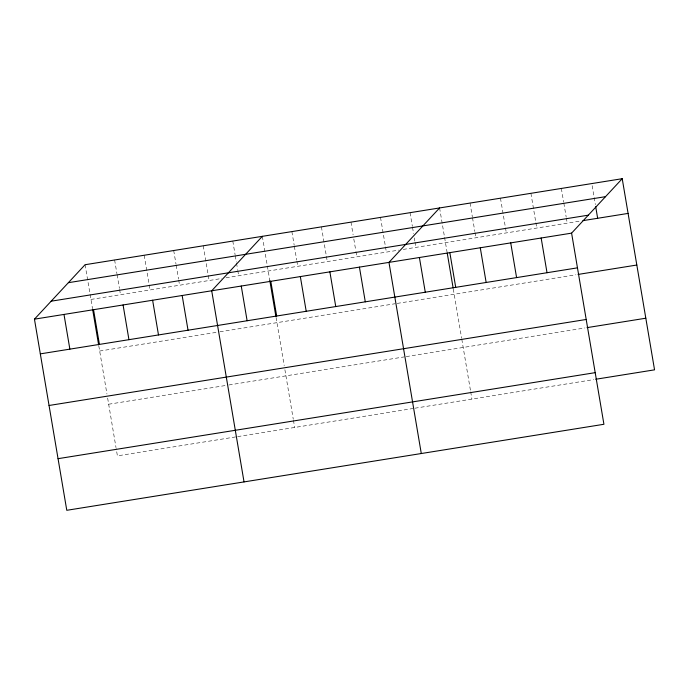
<?xml version="1.0" encoding="UTF-8"?>
<svg xmlns="http://www.w3.org/2000/svg" width="689" height="689" viewBox="0 0 689 689"><rect width="100%" height="100%" fill="white"/><g stroke="black" fill="none" stroke-linecap="round" stroke-linejoin="round"><path stroke-width="0.52" stroke-dasharray="3.44 2.58" d="M90.948 299.431L221.78 278.477M226.001 277.796L399.034 250.09M403.263 249.409L580.861 220.971M99.681 351.046L217.853 332.124M219.963 331.788L395.107 303.737M397.217 303.401L575.944 274.773M108.673 404.236L226.845 385.306M228.955 384.97L404.107 356.919M406.217 356.583L584.944 327.964M235.578 436.929L117.406 455.86L116.183 448.625M237.688 436.593L412.832 408.543M414.942 408.207L593.677 379.587M592.144 185.685L595.339 204.607M561.346 188.45L563.662 202.127M563.835 203.177L566.151 216.846M566.324 217.896L567.219 223.158M530.909 193.325L535.706 221.72M535.887 222.771L536.774 228.033M500.472 198.199L506.337 232.908M470.036 203.074L472.344 216.751M472.525 217.802L474.833 231.47M475.014 232.52L475.901 237.783M439.591 207.949L444.396 236.344M444.577 237.395L447.032 251.941M453.319 289.113L461.63 338.256M461.802 339.281L470.527 390.827M470.699 391.852L471.922 399.086M410.05 212.686L412.366 226.354M412.539 227.404L413.607 233.717M414.322 237.92L414.856 241.072M415.028 242.123L415.923 247.385M380.509 217.414L385.306 245.809M385.487 246.86L386.374 252.114M350.968 222.142L353.095 234.76M353.81 238.971L355.765 250.538M355.946 251.588L356.833 256.851M321.418 226.879L326.224 255.266M326.405 256.317L327.292 261.579M291.878 231.607L294.194 245.275M294.367 246.326L296.683 260.003M296.856 261.053L297.751 266.307M262.337 236.336L269.778 280.328M276.065 317.5L284.204 365.618M284.893 369.709L293.264 419.213M293.445 420.238L294.659 427.473M232.796 241.072L235.104 254.741M235.285 255.791L236.353 262.104M236.525 263.155L237.593 269.459M237.774 270.51L238.661 275.772M203.246 245.801L209.12 280.501M173.706 250.529L176.022 264.206M176.195 265.256L178.511 278.924M178.684 279.975L179.579 285.237M144.165 255.257L150.03 289.966M114.624 259.994L116.932 273.662M117.113 274.713L119.421 288.39M119.602 289.44L120.489 294.694M85.074 264.722L92.515 308.715M98.803 345.887L106.941 394.005M107.639 398.096L116.01 447.6"/><path stroke-width="1.03" d="M622.219 178.701L571.594 233.14L603.926 424.278L66.781 510.299L34.45 319.162L85.074 264.722L622.219 178.701L654.55 369.838L595.77 379.251M262.337 236.336L211.704 290.775L244.035 481.912M439.591 207.949L388.966 262.388L421.289 453.526M68.375 282.688L605.519 196.666M51.158 301.196L588.303 215.175M582.963 220.635L628.092 213.409M34.45 319.162L571.594 233.14M40.324 353.87L577.46 267.849M578.045 274.437L636.825 265.032M49.048 405.485L586.193 319.472M587.045 327.628L645.817 318.215M58.048 458.676L595.193 372.654M595.701 206.717L597.656 218.284M541.158 238.015L547.023 272.723M510.721 242.89L516.586 277.598M480.276 247.764L486.15 282.473M449.839 252.639L455.713 287.347M447.213 252.975L453.147 288.08M419.403 257.514L425.277 292.222M359.425 267.125L365.291 301.825M329.876 271.854L335.75 306.553M300.335 276.582L306.209 311.29M270.794 281.319L276.659 316.018M269.778 280.328L275.893 316.466M241.253 286.047L247.118 320.747M182.163 295.512L188.037 330.212M152.622 300.24L158.487 334.94M123.081 304.969L128.946 339.677M93.532 309.706L99.405 344.405M92.696 309.749L98.63 344.853M63.991 314.434L69.865 349.134"/></g></svg>
